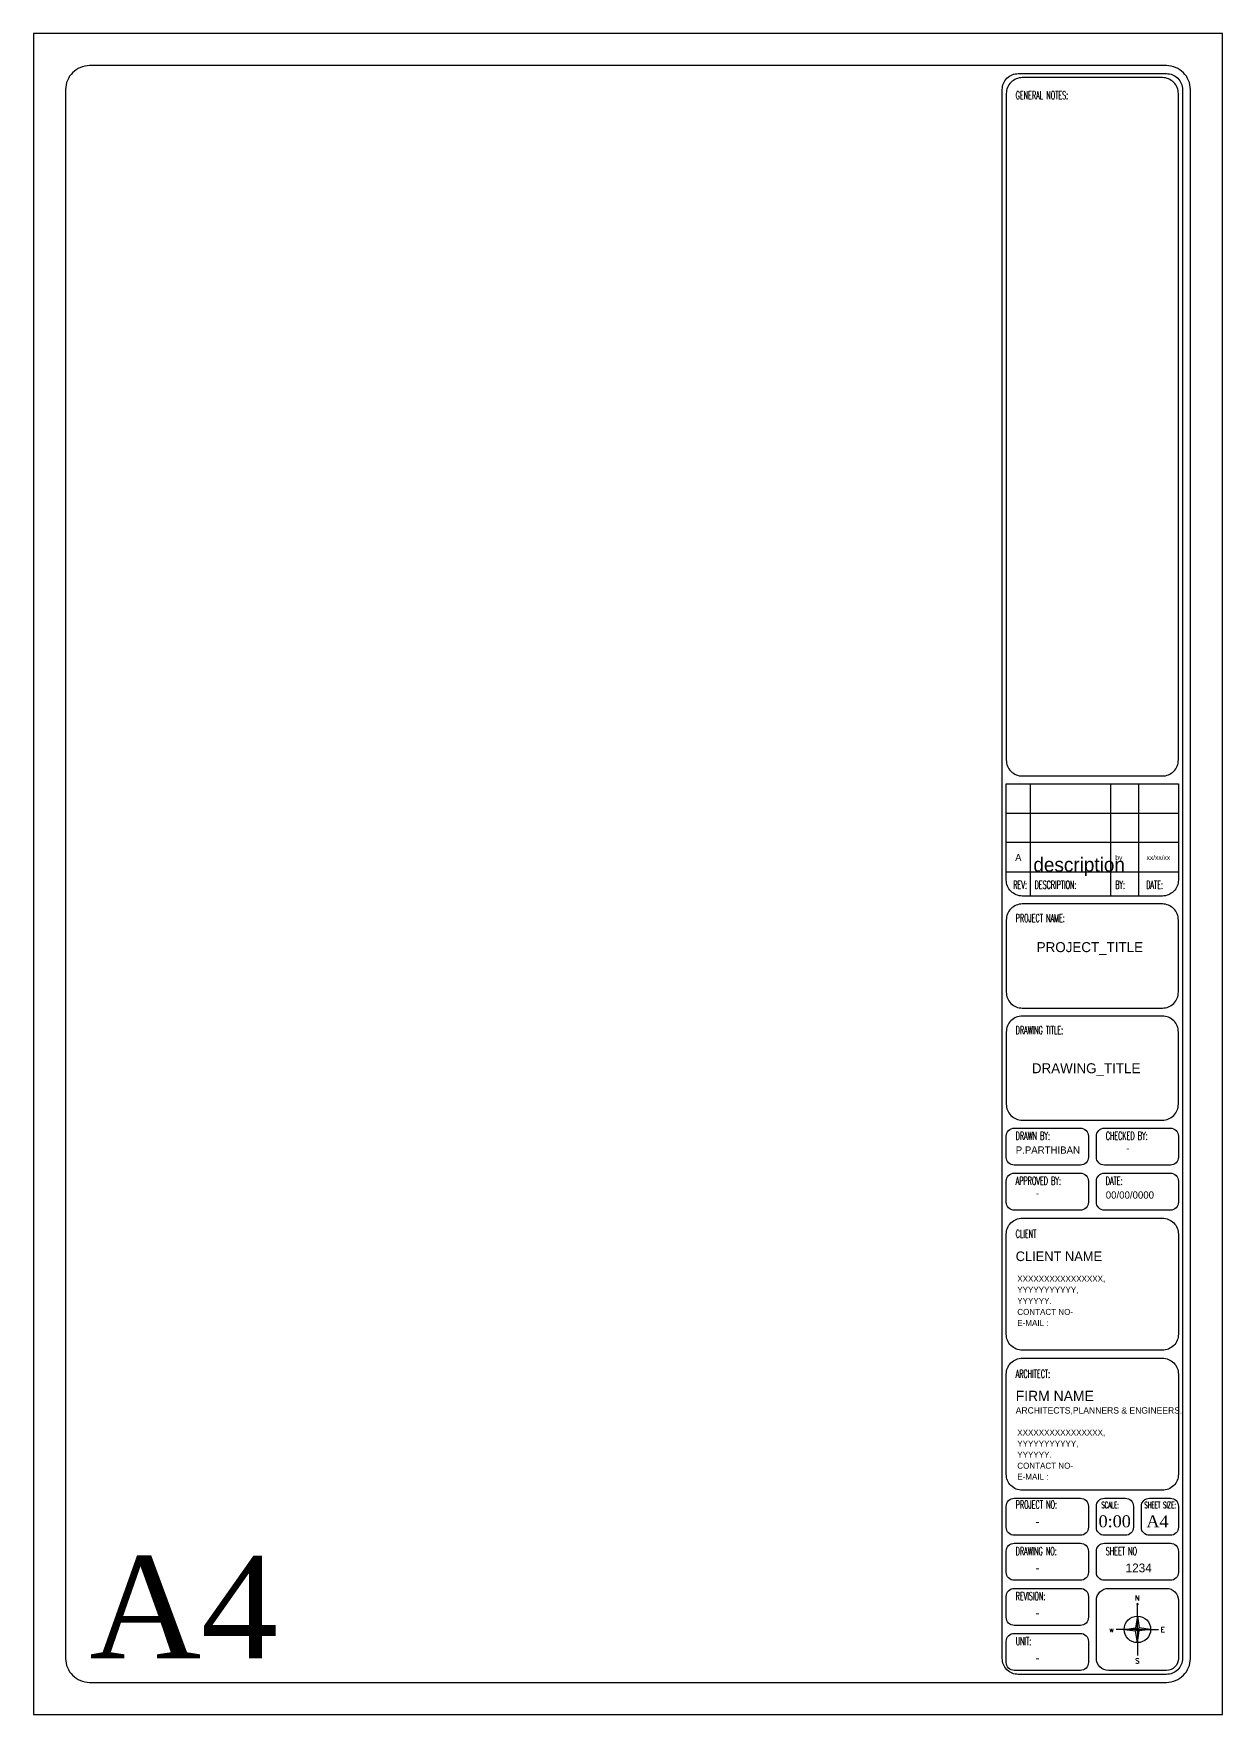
# Model space of a CAD drawing. Header units: millimetres. Extents: x 120 to 8770, y -9 to 2034.
# Drawn here: x 4007.4 to 4217.4, y -8.7 to 288.3 of the extents above; entities that cross this region are included whole.
import ezdxf
from ezdxf.enums import TextEntityAlignment as Align

# ---------------------------------------------------------------- set-up
doc = ezdxf.new("R2018")
doc.units = ezdxf.units.MM
doc.header["$MEASUREMENT"] = 0
for name, color, linetype in [('FENCE', 7, 'Continuous'), ('POWER', 40, 'Continuous'), ('TEXT', 4, 'Continuous')]:
    doc.layers.add(name, color=color, linetype=linetype)
doc.styles.add('romans', font='romans.shx', dxfattribs={"width": 0.5, "height": 8})
doc.styles.add('RT', font='romant.shx')
doc.styles.add('TNR', font='times.ttf')
doc.styles.add('YS TEXT', font='GOTHIC.TTF')

# ---------------------------------------------------------------- blocks, each defined once
blk = doc.blocks.new('A$C6670421E')
at = {"layer": 'FENCE', "linetype": 'Continuous'}
h = blk.add_hatch(color=256, dxfattribs=at)
h.paths.add_polyline_path([(934, 1023), (878, 1068), (878, 652)])
h.paths.add_polyline_path([(1294, 1068), (934, 1114), (878, 1068)])
h.paths.add_polyline_path([(878, 1484), (821, 1114), (878, 1068)])
h.paths.add_polyline_path([(821, 1023), (878, 1068), (462, 1068)])
at = {"layer": 'FENCE'}
for p, q in [((878, 1068), (878, 652)), ((878, 652), (878, 247))]:
    blk.add_line(p, q, dxfattribs=at)
blk.add_circle((878, 1068), 416, dxfattribs=at)
at = {"layer": 'POWER'}
for p, q in [((878, 1890), (860, 1836)), ((878, 1484), (878, 1890)), ((878, 1890), (896, 1836)), ((462, 1068), (215, 1068)), ((462, 1068), (215, 1068)), ((462, 1068), (821, 1114)), ((462, 1068), (821, 1023)), ((878, 1068), (462, 1068)), ((878, 1484), (821, 1114)), ((821, 1114), (878, 1068)), ((821, 1023), (878, 1068)), ((878, 1484), (934, 1114)), ((878, 1068), (878, 1484)), ((934, 1114), (878, 1068)), ((878, 1068), (1294, 1068)), ((934, 1023), (878, 1068)), ((1294, 1068), (934, 1114)), ((1294, 1068), (934, 1023)), ((1294, 1068), (1541, 1068)), ((1294, 1068), (1541, 1068))]:
    blk.add_line(p, q, dxfattribs=at)
at = {"layer": 'TEXT'}
for q in [(821, 1023), (934, 1023)]:
    blk.add_line((878, 652), q, dxfattribs=at)
at = {"layer": 'TEXT', "style": 'RT'}
for s, p in [('N', (797, 1972)), ('w', (-7, 977)), ('E', (1610, 977)), ('S', (809, 0))]:
    blk.add_text(s, height=158, dxfattribs=at).set_placement(p)
blk = doc.blocks.new('A4P1')
for p, q in [((176.07, 164.41), (176.07, 144.61)), ((190.21, 164.41), (190.21, 144.61)), ((195.16, 164.41), (195.16, 144.61)), ((202.23, 159.22), (171.82, 159.22)), ((202.23, 154.04), (171.82, 154.04)), ((202.23, 148.85), (171.82, 148.85))]:
    blk.add_line(p, q)
blk.add_lwpolyline([(0, 297), (0, 0), (210, 0), (210, 297)], close=True)
for points in [[(5.65, 287.1), (5.65, 9.9, 0.414214), (9.89, 5.66), (200.11, 5.66, 0.414214), (204.35, 9.9), (204.35, 287.1, 0.414214), (200.11, 291.34), (9.89, 291.34, 0.414214)], [(173.95, 289.93), (200.11, 289.93, -0.414214), (202.94, 287.1), (202.94, 9.9, -0.414214), (200.11, 7.07), (173.95, 7.07, -0.414214), (171.12, 9.9), (171.12, 287.1, -0.414214)], [(174.65, 165.82), (199.4, 165.82, 0.414214), (202.23, 168.65), (202.23, 286.39, 0.414214), (199.4, 289.22), (174.65, 289.22, 0.414214), (171.82, 286.39), (171.82, 168.65, 0.414214)], [(202.23, 164.41), (202.23, 147.44, -0.414214), (199.4, 144.61), (174.65, 144.61, -0.414214), (171.82, 147.44), (171.82, 164.41)], [(174.65, 124.81), (199.4, 124.81, 0.414214), (202.23, 127.64), (202.23, 140.37, 0.414214), (199.4, 143.2), (174.65, 143.2, 0.414214), (171.82, 140.37), (171.82, 127.64, 0.414214)], [(174.65, 105.01), (199.4, 105.01, 0.414214), (202.23, 107.84), (202.23, 120.57, 0.414214), (199.4, 123.4), (174.65, 123.4, 0.414214), (171.82, 120.57), (171.82, 107.84, 0.414214)], [(184.91, 97.06), (173.24, 97.06, -0.414214), (171.82, 98.47), (171.82, 102.18, -0.414214), (173.24, 103.6), (184.91, 103.6, -0.414214), (186.32, 102.18), (186.32, 98.47, -0.414214)], [(200.82, 97.06), (189.15, 97.06, -0.414214), (187.74, 98.47), (187.74, 102.18, -0.414214), (189.15, 103.6), (200.82, 103.6, -0.414214), (202.23, 102.18), (202.23, 98.47, -0.414214)], [(184.91, 89.1), (173.24, 89.1, -0.414214), (171.82, 90.51), (171.82, 94.23, -0.414214), (173.24, 95.64), (184.91, 95.64, -0.414214), (186.32, 94.23), (186.32, 90.51, -0.414214)], [(200.82, 89.1), (189.15, 89.1, -0.414214), (187.74, 90.51), (187.74, 94.23, -0.414214), (189.15, 95.64), (200.82, 95.64, -0.414214), (202.23, 94.23), (202.23, 90.51, -0.414214)], [(174.65, 87.69), (199.4, 87.69, -0.414214), (202.23, 84.86), (202.23, 67.18, -0.414214), (199.4, 64.35), (174.65, 64.35, -0.414214), (171.82, 67.18), (171.82, 84.86, -0.414214)], [(174.65, 62.94), (199.4, 62.94, -0.414214), (202.23, 60.11), (202.23, 42.43, -0.414214), (199.4, 39.6), (174.65, 39.6, -0.414214), (171.82, 42.43), (171.82, 60.11, -0.414214)], [(184.91, 31.64), (173.24, 31.64, -0.414214), (171.82, 33.06), (171.82, 36.77, -0.414214), (173.24, 38.19), (184.91, 38.19, -0.414214), (186.32, 36.77), (186.32, 33.06, -0.414214)], [(189.15, 38.19), (192.86, 38.19, -0.414214), (194.28, 36.77), (194.28, 33.06, -0.414214), (192.86, 31.64), (189.15, 31.64, -0.414214), (187.74, 33.06), (187.74, 36.77, -0.414214)], [(197.11, 38.19), (200.82, 38.19, -0.414214), (202.23, 36.77), (202.23, 33.06, -0.414214), (200.82, 31.64), (197.11, 31.64, -0.414214), (195.69, 33.06), (195.69, 36.77, -0.414214)], [(184.91, 23.69), (173.24, 23.69, -0.414214), (171.82, 25.1), (171.82, 28.82, -0.414214), (173.24, 30.23), (184.91, 30.23, -0.414214), (186.32, 28.82), (186.32, 25.1, -0.414214)], [(200.82, 23.69), (189.15, 23.69, -0.414214), (187.74, 25.1), (187.74, 28.82, -0.414214), (189.15, 30.23), (200.82, 30.23, -0.414214), (202.23, 28.82), (202.23, 25.1, -0.414214)], [(184.91, 15.73), (173.24, 15.73, -0.414214), (171.82, 17.15), (171.82, 20.86, -0.414214), (173.24, 22.27), (184.91, 22.27, -0.414214), (186.32, 20.86), (186.32, 17.15, -0.414214)], [(189.86, 22.27), (200.11, 22.27, -0.414214), (202.23, 20.15), (202.23, 9.9, -0.414214), (200.11, 7.78), (189.86, 7.78, -0.414214), (187.74, 9.9), (187.74, 20.15, -0.414214)], [(184.91, 7.78), (173.24, 7.78, -0.414214), (171.82, 9.19), (171.82, 12.91, -0.414214), (173.24, 14.32), (184.91, 14.32, -0.414214), (186.32, 12.91), (186.32, 9.19, -0.414214)]]:
    blk.add_lwpolyline(points, format="xyb", close=True)
at = {"xscale": 0.00563005650409025, "yscale": 0.00563005650409025, "zscale": 0.00563005650409025}
blk.add_blockref('A$C6670421E', (190.04, 9.01), dxfattribs=at)
at = {"style": 'romans', "width": 0.5}
for s, height, p in [('GENERAL NOTES:', 1.4143, (173.49, 285.4)), ('REV:', 1.414, (173.06, 145.89)), ('DESCRIPTION:', 1.4143, (176.83, 145.89)), ('BY:', 1.414, (191.08, 145.89)), ('DATE:', 1.414, (196.55, 145.89)), ('PROJECT NAME:', 1.4143, (173.49, 140.01)), ('DRAWING TITLE:', 1.4143, (173.49, 120.21)), ('DRAWN BY:', 1.414, (173.49, 101.53)), ('CHECKED BY:', 1.4143, (189.4, 101.53)), ('APPROVED BY:', 1.4143, (173.49, 93.58)), ('DATE:', 1.414, (189.4, 93.58)), ('CLIENT', 1.414, (173.49, 84.23)), ('ARCHITECT:', 1.414, (173.49, 59.48)), ('PROJECT NO:', 1.4143, (173.49, 36.36)), ('SCALE:', 1.131, (188.62, 36.42)), ('SHEET SIZE:', 1.1314, (196.21, 36.42)), ('DRAWING NO:', 1.4143, (173.49, 28.15)), ('SHEET NO', 1.414, (189.4, 28.15)), ('REVISION:', 1.414, (173.49, 20.2)), ('UNIT:', 1.414, (173.49, 12.24))]:
    blk.add_text(s, height=height, dxfattribs=at).set_placement(p)
for s, height, style, p in [('P.PARTHIBAN', 1.2729, 'YS TEXT', (173.49, 99.09)), ('-', 1.27, 'YS TEXT', (192.99, 99.42)), ('00/00/0000', 1.273, 'YS TEXT', (189.4, 91.14)), ('-', 1.27, 'YS TEXT', (177.08, 91.47)), ('CLIENT NAME', 1.6971, 'YS TEXT', (173.49, 80.1)), ('XXXXXXXXXXXXXXXX,', 1.0607, 'YS TEXT', (173.77, 76.45)), ('YYYYYYYYYYY,', 1.0607, 'YS TEXT', (173.77, 74.5)), ('YYYYYY.', 1.061, 'YS TEXT', (173.77, 72.54)), ('CONTACT NO-', 1.0607, 'YS TEXT', (173.77, 70.59)), ('E-MAIL : ', 1.061, 'YS TEXT', (173.77, 68.64)), ('FIRM NAME', 1.839, 'YS TEXT', (173.49, 55.35)), ('ARCHITECTS,PLANNERS & ENGINEERS.', 1.1314, 'YS TEXT', (173.49, 53.15)), ('XXXXXXXXXXXXXXXX,', 1.0607, 'YS TEXT', (173.77, 49.27)), ('YYYYYYYYYYY,', 1.0607, 'YS TEXT', (173.77, 47.32)), ('YYYYYY.', 1.061, 'YS TEXT', (173.77, 45.37)), ('CONTACT NO-', 1.0607, 'YS TEXT', (173.77, 43.41)), ('E-MAIL : ', 1.061, 'YS TEXT', (173.77, 41.46)), ('-', 1.56, 'YS TEXT', (176.98, 33.31)), ('0:00', 2.121, 'TNR', (188.13, 33.06)), ('A4', 2.121, 'TNR', (196.57, 33.06)), ('A4', 18.032, 'TNR', (9.89, 9.9)), ('-', 1.56, 'YS TEXT', (176.98, 25.1)), ('1234', 1.556, 'YS TEXT', (192.9, 25.1)), ('-', 1.56, 'YS TEXT', (176.98, 17.15)), ('-', 1.56, 'YS TEXT', (176.98, 9.19))]:
    blk.add_text(s, height=height, dxfattribs=dict(style=style)).set_placement(p)
at = {"char_height": 1.7679, "attachment_point": 1}
for s, insert in [('PROJECT_TITLE', (177.2, 136.46)), ('DRAWING_TITLE', (176.34, 115.06))]:
    blk.add_mtext_dynamic_manual_height_columns(s, width=34.9624, gutter_width=1, heights=[0], dxfattribs=dict(at, insert=insert))
at = {"style": 'YS TEXT'}
for tag, height, p in [('rev', 1.27, (173.96, 151.41)), ('by', 0.849, (191.72, 151.41)), ('00/00/0000', 0.849, (198.69, 151.41))]:
    blk.add_attdef(tag, text='', height=height, dxfattribs=at).set_placement(p, align=Align.MIDDLE_CENTER)
at = {"lineweight": 30, "flags": 104}
blk.add_attdef('description', text='', height=1.17, dxfattribs=at).set_placement((176.62, 151.41), align=Align.MIDDLE_LEFT)

msp = doc.modelspace()

# ---------------------------------------------------------------- block references
ref = msp.add_blockref('A4P1', (4007.39, -8.66), dxfattribs=dict(xscale=0.999997416197115, yscale=0.999997416197115, zscale=0.999997416197115))
ref.add_attrib('00/00/0000', 'xx/xx/xx', dxfattribs={"height": 0.849, "style": 'YS TEXT'}).set_placement((4206.08, 142.75), align=Align.MIDDLE_CENTER)
ref.add_attrib('by', 'by', dxfattribs={"height": 0.849, "style": 'YS TEXT'}).set_placement((4199.1, 142.75), align=Align.MIDDLE_CENTER)
lines = msp.add_mtext('description', dxfattribs={"insert": (4184, 142.75), "char_height": 2.5, "attachment_point": 1})
ref.add_attrib('description', '', (4184, 142.75), dxfattribs={"flags": 104}).embed_mtext(lines)
ref.add_attrib('rev', 'A', dxfattribs={"height": 1.27, "style": 'YS TEXT'}).set_placement((4181.34, 142.75), align=Align.MIDDLE_CENTER)

doc.saveas('drawing.dxf')
